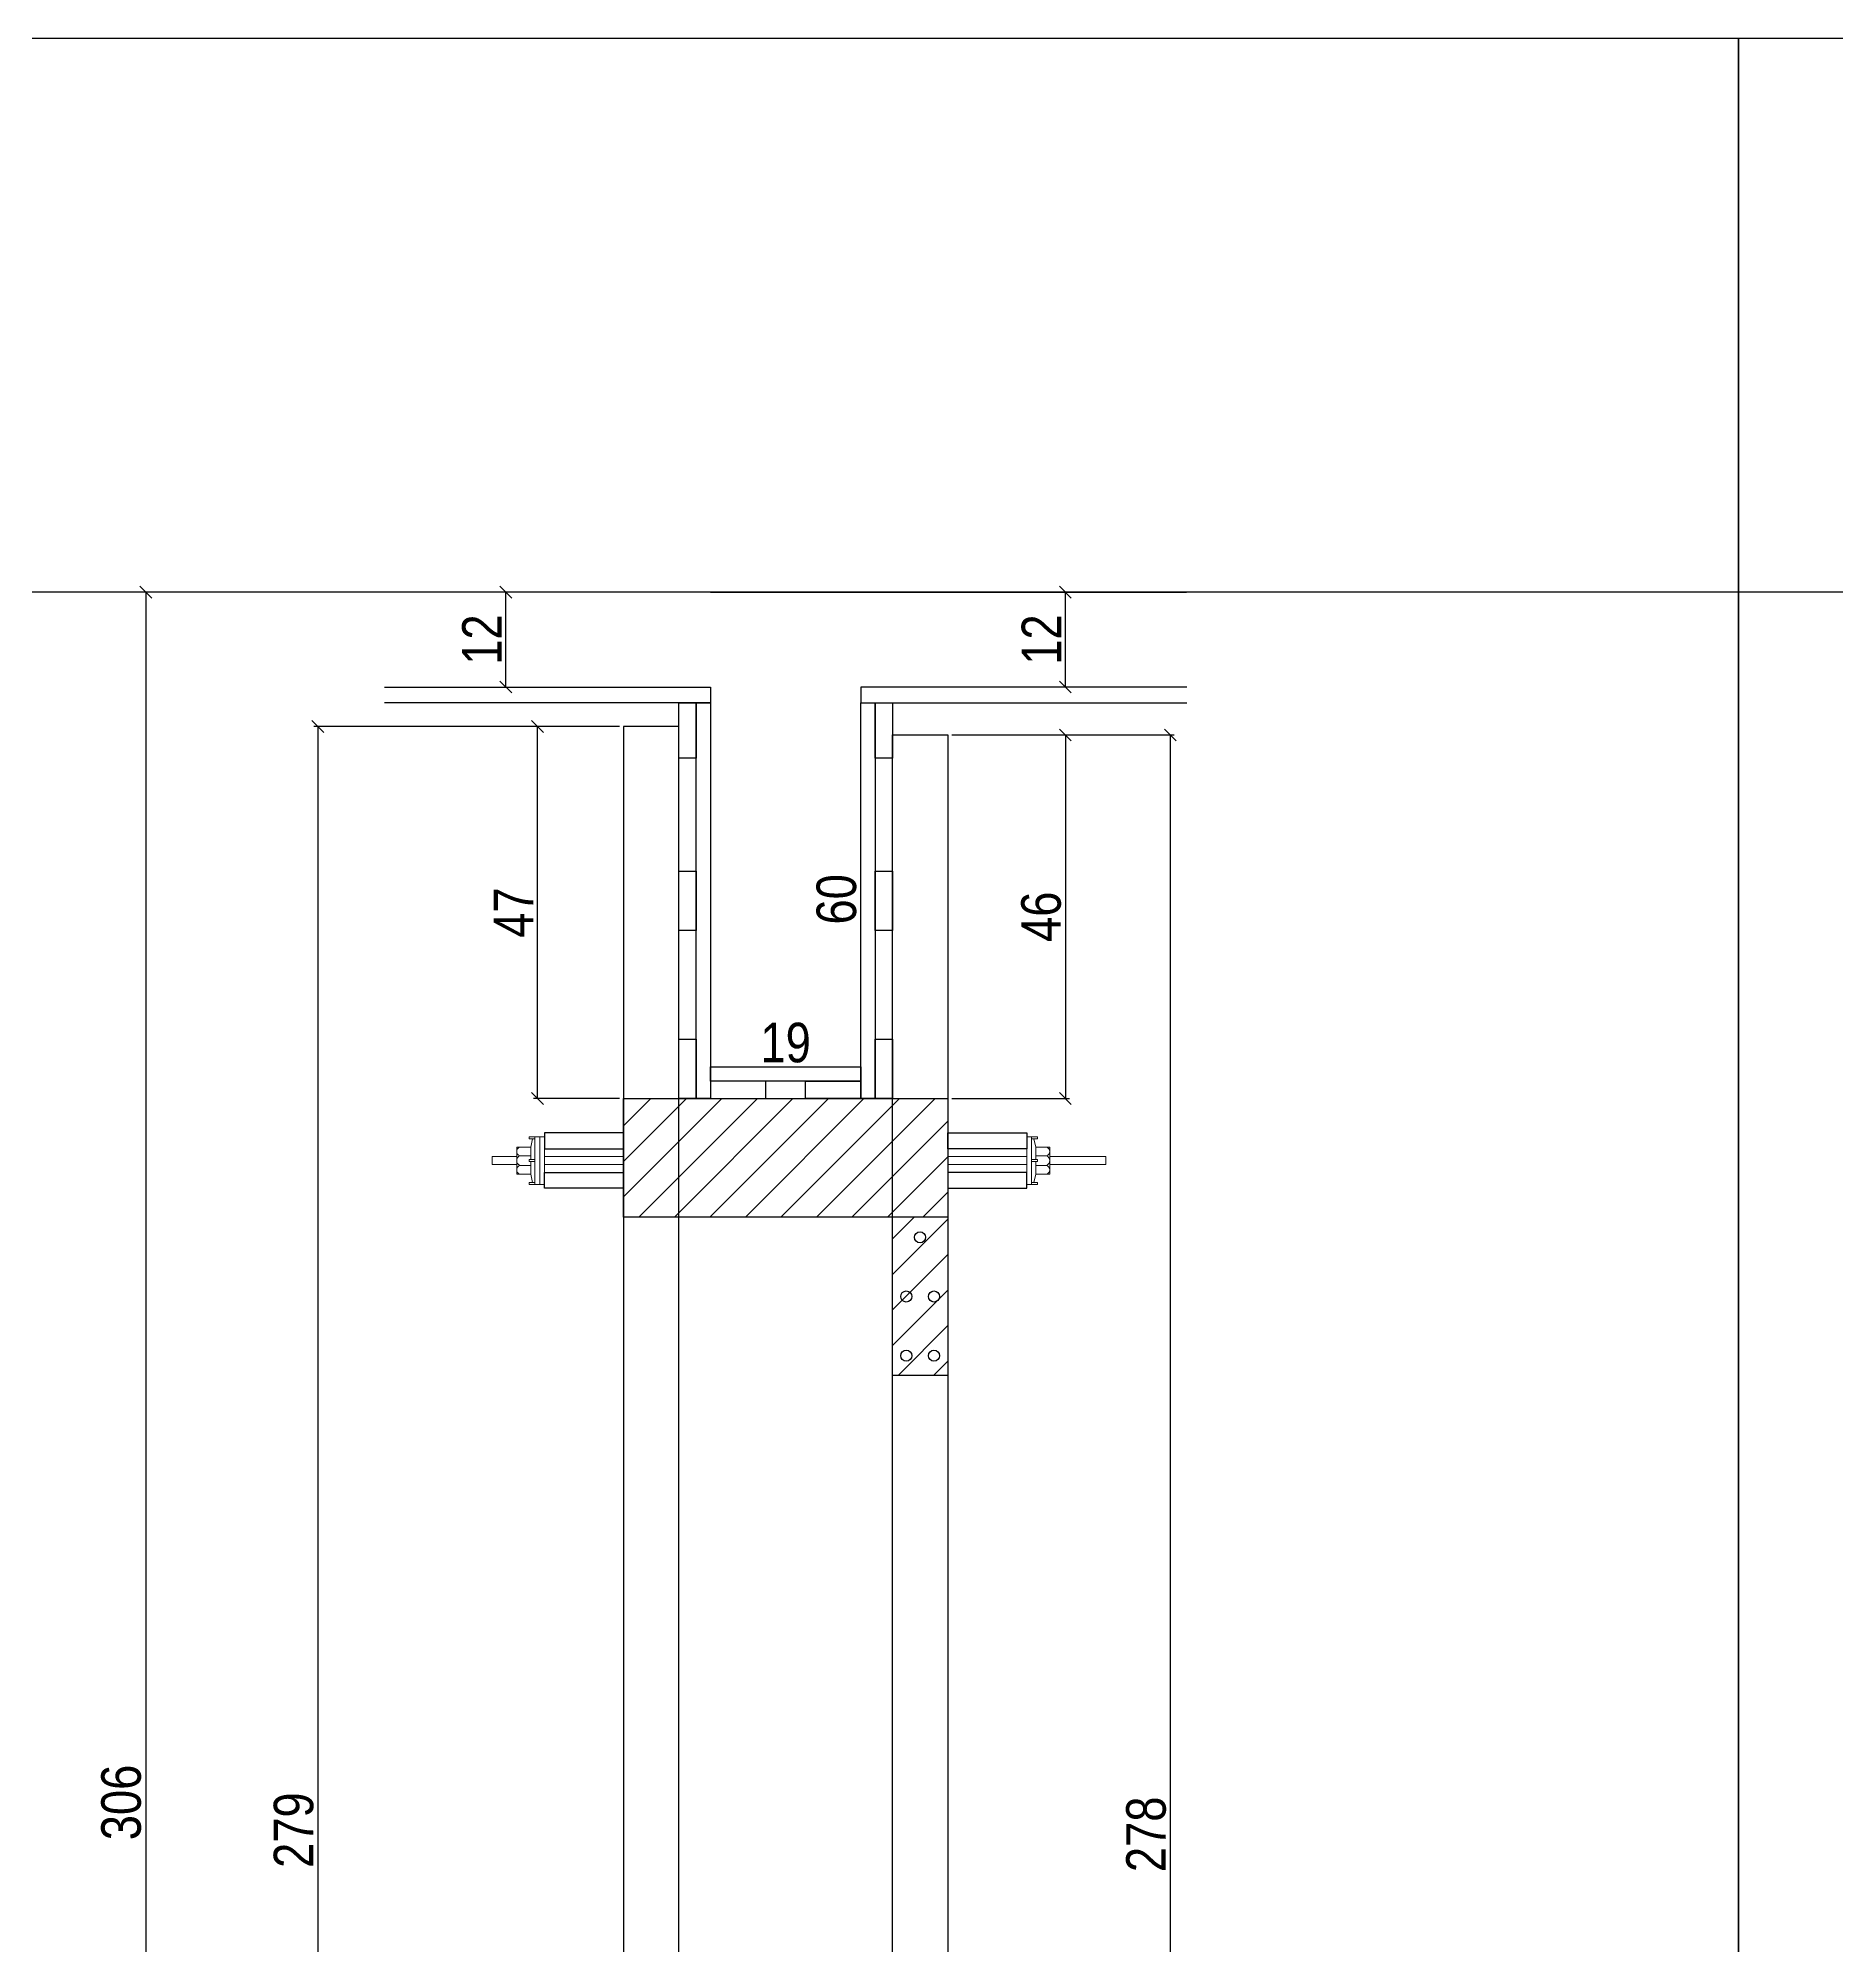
# Model space of a CAD drawing. Extents: x 17311 to 161354, y 153625 to 211469.
# Drawn here: x 21607.7 to 22062.7, y 207858.3 to 208340.7 of the extents above; entities that cross this region are included whole.
import ezdxf

# ---------------------------------------------------------------- set-up
doc = ezdxf.new("R2010")
doc.units = 0
doc.layers.get('0').update_dxf_attribs({"linetype": 'CONTINUOUS'})
doc.layers.get('DEFPOINTS').update_dxf_attribs({"linetype": 'CONTINUOUS'})
for name, color, linetype in [('8', 111, 'CONTINUOUS'), ('COTA', 241, 'CONTINUOUS'), ('detalhes', 4, 'CONTINUOUS'), ('TIRAS REESCORAMENTO', 252, 'CONTINUOUS')]:
    doc.layers.add(name, color=color, linetype=linetype)
doc.layers.add('BARRA_ANCORAGEM', color=1, linetype='CONTINUOUS', lineweight=15)
doc.styles.add('COTA TECNICA 2X', font='techl___.ttf', dxfattribs={"height": 10})
doc.dimstyles.new('SECAO', dxfattribs={"dimscale": 0.333333, "dimtxt": 5, "dimasz": 9, "dimexe": 3, "dimexo": 3, "dimgap": 3, "dimtad": 1, "dimdec": 1, "dimlfac": 0.5, "dimzin": 12, "dimdsep": 46, "dimtxsty": 'COTA TECNICA 2X', "dimblk1": 'OBLIQUE', "dimblk2": 'OBLIQUE', "dimsah": 1, "dimcen": 0.9, "dimclrd": 4, "dimclre": 4, "dimclrt": 240, "dimadec": 1, "dimazin": 3, "dimtfac": 1, "dimtdec": 1, "dimtmove": 0, "dimatfit": 3, "dimfxl": 1, "dimtolj": 1, "dimtzin": 12, "dimarcsym": 0})

# ---------------------------------------------------------------- blocks, each defined once
blk = doc.blocks.new('_Oblique')
at = {"color": 0, "linetype": 'ByBlock', "lineweight": -2}
blk.add_line((-0.5, -0.5), (0.5, 0.5), dxfattribs=at)
blk = doc.blocks.new('*D2918')
at = {"layer": 'DEFPOINTS', "color": 0, "transparency": 16777216}
for p in [(21755.8, 208166.66), (21678.5, 207608.57), (21755.8, 207608.57)]:
    blk.add_point(p, dxfattribs=at)
at = {"layer": 'detalhes', "color": 4, "lineweight": -2, "transparency": 16777216}
for p, q in [((21754.8, 208166.66), (21677.5, 208166.66)), ((21678.5, 208166.66), (21678.5, 207608.57)), ((21754.8, 207608.57), (21677.5, 207608.57))]:
    blk.add_line(p, q, dxfattribs=at)
at = {"layer": 'detalhes', "color": 4, "lineweight": -2, "transparency": 16777216, "xscale": 3, "yscale": 3, "zscale": 3}
for p, rotation in [((21678.5, 208166.66), 90), ((21678.5, 207608.57), 270)]:
    blk.add_blockref('_Oblique', p, dxfattribs=dict(at, rotation=rotation))
at = {"layer": 'detalhes', "color": 240, "transparency": 16777216, "insert": (21672.4, 207887.61), "char_height": 10, "attachment_point": 5, "rotation": 90, "style": 'COTA TECNICA 2X'}
blk.add_mtext('\\A1;279', dxfattribs=at)
blk = doc.blocks.new('*D2924')
at = {"layer": 'DEFPOINTS', "color": 0, "transparency": 16777216}
for p in [(21734.03, 208166.66), (21755.8, 208166.66), (21755.8, 208072.61)]:
    blk.add_point(p, dxfattribs=at)
at = {"layer": 'detalhes', "color": 4, "lineweight": -2, "transparency": 16777216}
for p, q in [((21754.8, 208166.66), (21733.03, 208166.66)), ((21734.03, 208072.61), (21734.03, 208166.66)), ((21754.8, 208072.61), (21733.03, 208072.61))]:
    blk.add_line(p, q, dxfattribs=at)
at = {"layer": 'detalhes', "color": 4, "lineweight": -2, "transparency": 16777216, "xscale": 3, "yscale": 3, "zscale": 3}
for p, rotation in [((21734.03, 208166.66), 90), ((21734.03, 208072.61), 270)]:
    blk.add_blockref('_Oblique', p, dxfattribs=dict(at, rotation=rotation))
at = {"layer": 'detalhes', "color": 240, "transparency": 16777216, "insert": (21727.95, 208119.63), "char_height": 10, "attachment_point": 5, "rotation": 90, "style": 'COTA TECNICA 2X'}
blk.add_mtext('\\A1;47', dxfattribs=at)
blk = doc.blocks.new('*D2925')
at = {"layer": 'DEFPOINTS', "color": 0, "transparency": 16777216}
for p in [(21837.8, 208164.54), (21837.8, 208072.61), (21867.55, 208072.61)]:
    blk.add_point(p, dxfattribs=at)
at = {"layer": 'detalhes', "color": 4, "lineweight": -2, "transparency": 16777216}
for p, q in [((21838.8, 208164.54), (21868.55, 208164.54)), ((21867.55, 208164.54), (21867.55, 208072.61)), ((21838.8, 208072.61), (21868.55, 208072.61))]:
    blk.add_line(p, q, dxfattribs=at)
at = {"layer": 'detalhes', "color": 4, "lineweight": -2, "transparency": 16777216, "xscale": 3, "yscale": 3, "zscale": 3}
for p, rotation in [((21867.55, 208164.54), 90), ((21867.55, 208072.61), 270)]:
    blk.add_blockref('_Oblique', p, dxfattribs=dict(at, rotation=rotation))
at = {"layer": 'detalhes', "color": 240, "transparency": 16777216, "insert": (21861.45, 208118.57), "char_height": 10, "attachment_point": 5, "rotation": 90, "style": 'COTA TECNICA 2X'}
blk.add_mtext('\\A1;46', dxfattribs=at)
blk = doc.blocks.new('*D2926')
at = {"layer": 'DEFPOINTS', "color": 0, "transparency": 16777216}
for p in [(21769.8, 208200.66), (21635, 207588.57), (21755.8, 207588.57)]:
    blk.add_point(p, dxfattribs=at)
at = {"layer": 'detalhes', "color": 4, "lineweight": -2, "transparency": 16777216}
for p, q in [((21768.8, 208200.66), (21634, 208200.66)), ((21635, 208200.66), (21635, 207588.57)), ((21754.8, 207588.57), (21634, 207588.57))]:
    blk.add_line(p, q, dxfattribs=at)
at = {"layer": 'detalhes', "color": 4, "lineweight": -2, "transparency": 16777216, "xscale": 3, "yscale": 3, "zscale": 3}
for p, rotation in [((21635, 208200.66), 90), ((21635, 207588.57), 270)]:
    blk.add_blockref('_Oblique', p, dxfattribs=dict(at, rotation=rotation))
at = {"layer": 'detalhes', "color": 240, "transparency": 16777216, "insert": (21628.78, 207894.61), "char_height": 10, "attachment_point": 5, "rotation": 90, "style": 'COTA TECNICA 2X'}
blk.add_mtext('\\A1;306', dxfattribs=at)
blk = doc.blocks.new('*D2928')
at = {"layer": 'DEFPOINTS', "color": 0, "transparency": 16777216}
for p in [(21792.83, 208200.66), (21815.8, 208200.66), (21792.83, 208080.61)]:
    blk.add_point(p, dxfattribs=at)
at = {"layer": 'detalhes', "color": 240, "transparency": 16777216, "insert": (21809.69, 208122.98), "char_height": 10, "attachment_point": 5, "rotation": 90, "style": 'COTA TECNICA 2X'}
blk.add_mtext('\\A1;60', dxfattribs=at)
blk = doc.blocks.new('*D2929')
at = {"layer": 'DEFPOINTS', "color": 0, "transparency": 16777216}
for p in [(21777.8, 208080.61), (21815.8, 208080.61), (21815.8, 208080.61)]:
    blk.add_point(p, dxfattribs=at)
at = {"layer": 'detalhes', "color": 240, "transparency": 16777216, "insert": (21796.8, 208086.7), "char_height": 10, "attachment_point": 5, "style": 'COTA TECNICA 2X'}
blk.add_mtext('\\A1;19', dxfattribs=at)
blk = doc.blocks.new('*D2932')
at = {"layer": 'DEFPOINTS', "color": 0, "transparency": 16777216}
for p in [(21867.55, 208200.66), (21867.55, 208200.66), (21867.55, 208176.66)]:
    blk.add_point(p, dxfattribs=at)
at = {"layer": 'detalhes', "color": 4, "lineweight": -2, "transparency": 16777216}
for p, q in [((21867.55, 208176.66), (21867.55, 208200.66)), ((21868.55, 208200.66), (21868.55, 208200.66)), ((21868.55, 208176.66), (21868.55, 208176.66))]:
    blk.add_line(p, q, dxfattribs=at)
at = {"layer": 'detalhes', "color": 4, "lineweight": -2, "transparency": 16777216, "xscale": 3, "yscale": 3, "zscale": 3}
for p, rotation in [((21867.55, 208200.66), 90), ((21867.55, 208176.66), 270)]:
    blk.add_blockref('_Oblique', p, dxfattribs=dict(at, rotation=rotation))
at = {"layer": 'detalhes', "color": 240, "transparency": 16777216, "insert": (21861.49, 208188.66), "char_height": 10, "attachment_point": 5, "rotation": 90, "style": 'COTA TECNICA 2X'}
blk.add_mtext('\\A1;12', dxfattribs=at)
blk = doc.blocks.new('*D2933')
at = {"layer": 'DEFPOINTS', "color": 0, "transparency": 16777216}
for p in [(21838.8, 208164.54), (21838.8, 207608.57), (21894.09, 207608.57)]:
    blk.add_point(p, dxfattribs=at)
at = {"layer": 'detalhes', "color": 4, "lineweight": -2, "transparency": 16777216}
for p, q in [((21839.8, 208164.54), (21895.09, 208164.54)), ((21894.09, 208164.54), (21894.09, 207608.57)), ((21839.8, 207608.57), (21895.09, 207608.57))]:
    blk.add_line(p, q, dxfattribs=at)
at = {"layer": 'detalhes', "color": 4, "lineweight": -2, "transparency": 16777216, "xscale": 3, "yscale": 3, "zscale": 3}
for p, rotation in [((21894.09, 208164.54), 90), ((21894.09, 207608.57), 270)]:
    blk.add_blockref('_Oblique', p, dxfattribs=dict(at, rotation=rotation))
at = {"layer": 'detalhes', "color": 240, "transparency": 16777216, "insert": (21888, 207886.55), "char_height": 10, "attachment_point": 5, "rotation": 90, "style": 'COTA TECNICA 2X'}
blk.add_mtext('\\A1;278', dxfattribs=at)
blk = doc.blocks.new('*D2917')
at = {"layer": 'DEFPOINTS', "color": 0, "transparency": 16777216}
for p in [(21726.04, 208200.66), (21726.04, 208200.66), (21726.04, 208176.66)]:
    blk.add_point(p, dxfattribs=at)
at = {"layer": 'detalhes', "color": 4, "lineweight": -2, "transparency": 16777216}
for p, q in [((21725.04, 208200.66), (21725.04, 208200.66)), ((21726.04, 208176.66), (21726.04, 208200.66)), ((21725.04, 208176.66), (21725.04, 208176.66))]:
    blk.add_line(p, q, dxfattribs=at)
at = {"layer": 'detalhes', "color": 4, "lineweight": -2, "transparency": 16777216, "xscale": 3, "yscale": 3, "zscale": 3}
for p, rotation in [((21726.04, 208200.66), 90), ((21726.04, 208176.66), 270)]:
    blk.add_blockref('_Oblique', p, dxfattribs=dict(at, rotation=rotation))
at = {"layer": 'detalhes', "color": 240, "transparency": 16777216, "insert": (21719.98, 208188.66), "char_height": 10, "attachment_point": 5, "rotation": 90, "style": 'COTA TECNICA 2X'}
blk.add_mtext('\\A1;12', dxfattribs=at)
blk = doc.blocks.new('A$C51C4441F')
at = {"layer": 'BARRA_ANCORAGEM'}
for p, q in [((-2.25, 3.4), (-1.79, 5.5)), ((-2.25, 3.4), (-5.81, 3.39)), ((-5.81, 3.39), (-5.81, -3.39)), ((-2.25, 1.2), (-5.02, 1.2)), ((-2.25, 3.4), (-2.25, 3.4)), ((-2.25, 3.4), (-2.25, 0.25)), ((-2.25, -3.4), (-5.81, -3.39)), ((-2.25, -1.2), (-5.02, -1.2)), ((-2.25, -0.25), (-2.25, -3.4)), ((-2.25, -3.4), (-1.79, -5.5))]:
    blk.add_line(p, q, dxfattribs=at)
for points in [[(-2.7, 6), (-1.2, 6), (-1.2, 5.5), (-2.7, 5.5)], [(-1.2, -6), (0, -6), (0, 6), (-1.2, 6)], [(-2.7, 0.25), (-1.2, 0.25), (-1.2, -0.25), (-2.7, -0.25)], [(-2.7, -6), (-1.2, -6), (-1.2, -5.5), (-2.7, -5.5)]]:
    blk.add_lwpolyline(points, close=True, dxfattribs=at)
for centre, radius, start, end in [((-4.66, 2.3), 1.15, 107.7845, 252.2718), ((-4.52, 0), 1.3, 112.648, 247.4083), ((-4.66, -2.3), 1.15, 107.7845, 252.2718)]:
    blk.add_arc(centre, radius, start, end, dxfattribs=at)

msp = doc.modelspace()

# ---------------------------------------------------------------- hatches: boundary and pattern name
at = {"layer": 'COTA'}
h = msp.add_hatch(dxfattribs=at)
h.set_pattern_fill('ANSI31', color=256, scale=2, style=0)
h.set_pattern_definition([(45, (-2859.1555, -5224.458), (-4.49012806, 4.49012806), [])])
h.paths.add_polyline_path([(21837.8, 208055.91), (21837.8, 208072.61), (21755.8, 208072.61), (21755.8, 208042.61), (21837.8, 208042.61), (21837.8, 208053.91), (21837.8, 208054.91), (21837.8, 208056.91)])
h = msp.add_hatch(dxfattribs=at)
h.set_pattern_fill('ANSI31', color=256, scale=2, style=0)
h.set_pattern_definition([(45, (-1835.932, 9783.201), (-4.49012806, 4.49012806), [])])
h.paths.add_polyline_path([(21823.92, 208002.58), (21837.92, 208002.58), (21837.92, 208042.52), (21823.92, 208042.52)])

# ---------------------------------------------------------------- linework, layer by layer
msp.add_line((21837.8, 208002.58), (21823.8, 208002.58))
at = {"linetype": 'Continuous'}
for points in [[(21755.8, 207608.57), (21769.8, 207608.57), (21769.8, 208166.66), (21755.8, 208166.66)], [(21837.8, 207608.57), (21823.8, 207608.57), (21823.8, 208164.54), (21837.8, 208164.54)], [(21837.8, 208042.61), (21755.8, 208042.61), (21755.8, 208072.61), (21837.8, 208072.61)]]:
    msp.add_lwpolyline(points, close=True, dxfattribs=at)
for centre in [(21830.8, 208037.52), (21827.3, 208022.55), (21834.3, 208022.55), (21827.3, 208007.58), (21834.3, 208007.58)]:
    msp.add_circle(centre, 1.4)
at = {"layer": '8', "color": 5, "linetype": 'Continuous'}
for points in [[(22037.78, 207375.96), (21440.97, 207375.96), (21440.97, 208340.74), (22037.78, 208340.74)], [(22634.59, 207375.96), (22037.78, 207375.96), (22037.78, 208340.74), (22634.59, 208340.74)]]:
    msp.add_lwpolyline(points, close=True, dxfattribs=at)
at = {"layer": 'BARRA_ANCORAGEM'}
for points in [[(21734.6, 208062.91), (21735.8, 208062.91), (21735.8, 208050.91), (21734.6, 208050.91)], [(21859, 208062.91), (21857.8, 208062.91), (21857.8, 208050.91), (21859, 208050.91)], [(21722.6, 208055.91), (21728.78, 208055.91), (21728.78, 208057.91), (21722.6, 208057.91)], [(21735.8, 208055.91), (21755.8, 208055.91), (21755.8, 208057.91), (21735.8, 208057.91)], [(21857.8, 208055.91), (21837.8, 208055.91), (21837.8, 208057.91), (21857.8, 208057.91)], [(21863.61, 208055.91), (21877.8, 208055.91), (21877.8, 208057.91), (21863.61, 208057.91)]]:
    msp.add_lwpolyline(points, close=True, dxfattribs=at)
at = {"layer": 'TIRAS REESCORAMENTO', "linetype": 'ByBlock'}
for p, q in [((22634.59, 208200.66), (17860.1, 208200.66)), ((21777.8, 208200.66), (21898.14, 208200.66)), ((21815.8, 208172.66), (21898.28, 208172.66))]:
    msp.add_line(p, q, dxfattribs=at)
for points in [[(21695.31, 208176.66), (21777.8, 208176.66), (21777.8, 208172.66), (21695.31, 208172.66)], [(21898.28, 208176.66), (21815.8, 208176.66), (21815.8, 208172.66), (21898.28, 208172.66)], [(21777.8, 208072.61), (21774.2, 208072.61), (21774.2, 208172.66), (21777.8, 208172.66), (21777.8, 208072.61)], [(21819.4, 208072.61), (21815.8, 208072.61), (21815.8, 208172.66), (21819.4, 208172.66), (21819.4, 208072.61)]]:
    msp.add_lwpolyline(points, dxfattribs=at)
for points in [[(21769.8, 208172.66), (21774.2, 208172.66), (21774.2, 208158.66), (21769.8, 208158.66)], [(21819.4, 208172.66), (21823.8, 208172.66), (21823.8, 208158.66), (21819.4, 208158.66)], [(21769.8, 208130.13), (21774.2, 208130.13), (21774.2, 208115.13), (21769.8, 208115.13)], [(21819.4, 208130.13), (21823.8, 208130.13), (21823.8, 208115.13), (21819.4, 208115.13)], [(21769.8, 208087.61), (21774.2, 208087.61), (21774.2, 208072.61), (21769.8, 208072.61)], [(21819.4, 208087.61), (21823.8, 208087.61), (21823.8, 208072.61), (21819.4, 208072.61)], [(21815.8, 208077.01), (21777.8, 208077.01), (21777.8, 208080.61), (21815.8, 208080.61)], [(21791.76, 208072.61), (21791.76, 208077.01), (21777.8, 208077.01), (21777.8, 208072.61)], [(21801.83, 208072.61), (21801.83, 208077.01), (21815.8, 208077.01), (21815.8, 208072.61)], [(21735.8, 208059.91), (21755.8, 208059.91), (21755.8, 208063.91), (21735.8, 208063.91)], [(21857.8, 208059.91), (21837.8, 208059.91), (21837.8, 208063.91), (21857.8, 208063.91)], [(21735.8, 208053.91), (21755.8, 208053.91), (21755.8, 208049.91), (21735.8, 208049.91)], [(21857.8, 208053.91), (21837.8, 208053.91), (21837.8, 208049.91), (21857.8, 208049.91)]]:
    msp.add_lwpolyline(points, close=True, dxfattribs=at)

# ---------------------------------------------------------------- block references
at = {"layer": 'BARRA_ANCORAGEM', "xscale": -1, "rotation": 180}
msp.add_blockref('A$C51C4441F', (21734.6, 208056.91), dxfattribs=at)
at = {"layer": 'BARRA_ANCORAGEM', "xscale": -1}
msp.add_blockref('A$C51C4441F', (21857.8, 208056.91), dxfattribs=at)

# ---------------------------------------------------------------- dimensions: what is measured, and where the dimension line sits
at = {"layer": 'detalhes', "color": 3}
for base, p1, p2, picture, middle in [((21635, 207588.57), (21769.8, 208200.66), (21755.8, 207588.57), '*D2926', (21628.78, 207894.61)), ((21726.04, 208200.66), (21726.04, 208176.66), (21726.04, 208200.66), '*D2917', (21719.98, 208188.66)), ((21867.55, 208200.66), (21867.55, 208176.66), (21867.55, 208200.66), '*D2932', (21861.49, 208188.66)), ((21678.5, 207608.57), (21755.8, 208166.66), (21755.8, 207608.57), '*D2918', (21672.4, 207887.61)), ((21734.03, 208166.66), (21755.8, 208072.61), (21755.8, 208166.66), '*D2924', (21727.95, 208119.63)), ((21867.55, 208072.61), (21837.8, 208164.54), (21837.8, 208072.61), '*D2925', (21861.45, 208118.57)), ((21894.09, 207608.57), (21838.8, 208164.54), (21838.8, 207608.57), '*D2933', (21888, 207886.55))]:
    dim = msp.add_linear_dim(base=base, p1=p1, p2=p2, angle=90, dimstyle='SECAO', dxfattribs=at)
    dim.commit()
    dim.dimension.update_dxf_attribs({"geometry": picture, "text_midpoint": middle})
dim = msp.add_linear_dim(base=(21815.8, 208200.66), p1=(21792.83, 208080.61), p2=(21792.83, 208200.66), angle=90, dimstyle='SECAO', override={"dimse1": 1, "dimse2": 1, "dimsd1": 1, "dimsd2": 1}, dxfattribs=at)
dim.commit()
dim.dimension.update_dxf_attribs({"geometry": '*D2928', "text_midpoint": (21815.8, 208122.98), "dimtype": 160})
dim = msp.add_linear_dim(base=(21815.8, 208080.61), p1=(21777.8, 208080.61), p2=(21815.8, 208080.61), dimstyle='SECAO', override={"dimse1": 1, "dimse2": 1, "dimsd1": 1, "dimsd2": 1}, dxfattribs=at)
dim.commit()
dim.dimension.update_dxf_attribs({"geometry": '*D2929', "text_midpoint": (21796.8, 208080.61), "dimtype": 160})

doc.saveas('drawing.dxf')
